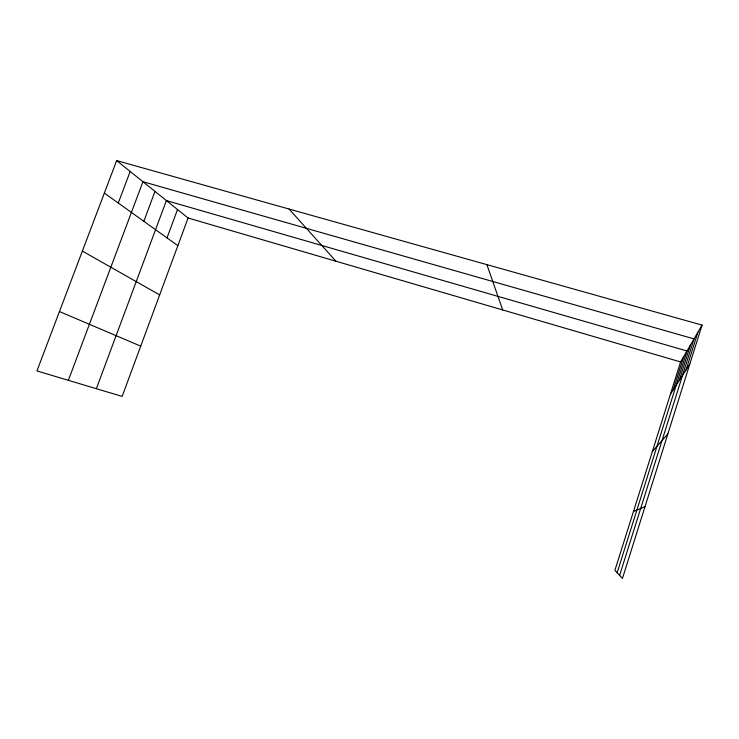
<?xml version="1.0" encoding="UTF-8"?>
<svg xmlns="http://www.w3.org/2000/svg" width="739" height="739" viewBox="0 0 739 739"><rect width="100%" height="100%" fill="white"/><g stroke="black" fill="none" stroke-linecap="round" stroke-linejoin="round"><path stroke-width="1.11" d="M686.051 369.925L697.893 332.236M702.05 325.105L622.46 578.406L614.913 570.314L680.591 361.944L702.05 325.105L116.66 160.594L36.95 370.932L122.147 396.418L188.075 218.005L116.66 160.594M673.229 389.822L683.686 356.632M617.157 572.716L686.984 350.979L166.395 200.574L96.347 388.696M679.27 380.437L690.383 345.131M619.624 575.376L694.013 338.896L142.941 181.711L68.367 380.326M167.014 237.884L177.526 209.525M143.819 221.294L154.987 191.401M118.268 203.04L130.175 171.457M670.439 394.155L689.792 364.105M652.325 451.612L667.89 433.83M633.452 511.508L644.999 506.686M188.075 218.005L680.591 361.944M59.453 311.535L140.724 346.157M82.371 251.075L159.67 294.898M104.347 193.082L177.868 245.644M289.06 209.035L335.931 261.218M486.89 264.636L502.686 309.955"/></g></svg>
